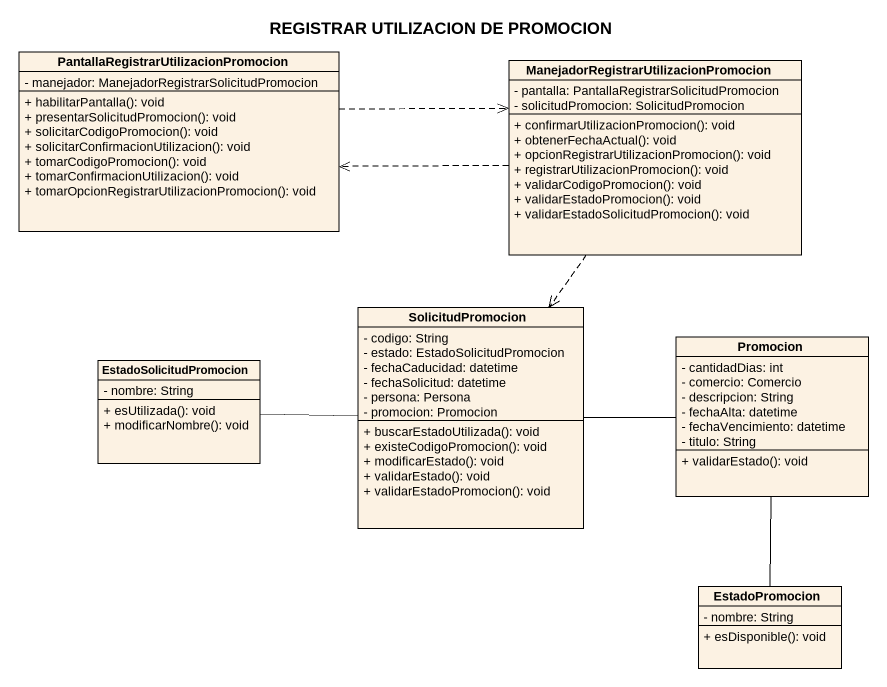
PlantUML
@startuml
title REGISTRAR UTILIZACION DE PROMOCION
hide circle
hide empty members
skinparam classAttributeIconSize 0
class "PantallaRegistrarUtilizacionPromocion" as PantallaRegistrarUtilizacion {
  - manejador: ManejadorRegistrarSolicitudPromocion
  + habilitarPantalla(): void
  + presentarSolicitudPromocion(): void
  + solicitarCodigoPromocion(): void
  + solicitarConfirmacionUtilizacion(): void
  + tomarCodigoPromocion(): void
  + tomarConfirmacionUtilizacion(): void
  + tomarOpcionRegistrarUtilizacionPromocion(): void
}
class "ManejadorRegistrarUtilizacionPromocion" as ManejadorRegistrarUtilizacio {
  - pantalla: PantallaRegistrarSolicitudPromocion
  - solicitudPromocion: SolicitudPromocion
  + confirmarUtilizacionPromocion(): void
  + obtenerFechaActual(): void
  + opcionRegistrarUtilizacionPromocion(): void
  + registrarUtilizacionPromocion(): void
  + validarCodigoPromocion(): void
  + validarEstadoPromocion(): void
  + validarEstadoSolicitudPromocion(): void
}
class SolicitudPromocion {
  - codigo: String
  - estado: EstadoSolicitudPromocion
  - fechaCaducidad: datetime
  - fechaSolicitud: datetime
  - persona: Persona
  - promocion: Promocion
  + buscarEstadoUtilizada(): void
  + existeCodigoPromocion(): void
  + modificarEstado(): void
  + validarEstado(): void
  + validarEstadoPromocion(): void
}
class EstadoSolicitudPromocion {
  - nombre: String
  + esUtilizada(): void
  + modificarNombre(): void
}
class Promocion {
  - cantidadDias: int
  - comercio: Comercio
  - descripcion: String
  - fechaAlta: datetime
  - fechaVencimiento: datetime
  - titulo: String
  + validarEstado(): void
}
class EstadoPromocion {
  - nombre: String
  + esDisponible(): void
}
PantallaRegistrarUtilizacion .right.> ManejadorRegistrarUtilizacio
ManejadorRegistrarUtilizacio .left.> PantallaRegistrarUtilizacion
ManejadorRegistrarUtilizacio ..> SolicitudPromocion
SolicitudPromocion -right- Promocion
EstadoSolicitudPromocion -right- SolicitudPromocion
EstadoPromocion -up- Promocion
@enduml
